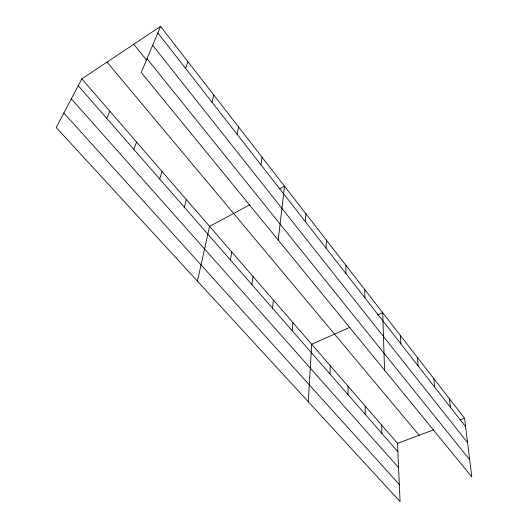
<?xml version="1.0" encoding="UTF-8"?>
<svg xmlns="http://www.w3.org/2000/svg" width="528" height="528" viewBox="0 0 528 528"><rect width="100%" height="100%" fill="white"/><g stroke="black" fill="none" stroke-linecap="round" stroke-linejoin="round"><path stroke-width="0.79" d="M347.959 394.588L348.058 386.252M345.853 273.451L345.992 265.406M329.96 373.976L330.244 365.68M326.047 248.101L326.416 240.174M308.293 401.755L311.692 344.263L349.912 327.294M305.323 221.588L305.943 213.787M292.241 330.785L292.941 322.608M272.481 308.161L273.405 300.049M278.223 240.062L284.526 186.186L279.437 188.905M251.863 284.552L253.037 276.527M260.891 164.736L262.086 157.265M230.34 259.901L231.779 251.981M237.032 134.211L238.557 126.938M197.432 281.14L209.57 226.347L249.902 204.739M211.972 102.135L213.853 95.099M184.312 207.2L186.358 199.538M159.674 178.985L162.056 171.481M185.605 68.402L187.882 61.631M133.835 149.404L136.6 142.085M160.552 26.4L141.24 72.448L471.794 476.929L464.581 418.255L160.552 26.4L81.853 78.877L56.206 127.499L400.072 501.6L397.505 443.348L81.853 78.877M106.722 118.358L109.897 111.256M377.454 315.064L382.714 312.734L384.556 370.174M397.505 443.348L433.587 429.845M460.053 419.945L464.581 418.255M63.848 113.005L399.32 484.546M71.326 98.828L398.574 467.603M78.236 85.734L397.874 451.744M107.019 62.093L419.146 435.25M147.015 58.681L469.682 459.723M133.762 44.26L146.54 60.119M152.645 45.243L467.584 442.655M157.839 32.875L465.623 426.697M449.5 398.818L450.41 407.233M433.811 378.596L434.577 386.978M417.476 357.542L418.09 365.884M400.462 335.61L400.904 343.893M381.652 425.04L381.876 433.429M364.742 289.575L364.815 297.706M365.185 406.025L365.251 414.388"/></g></svg>
